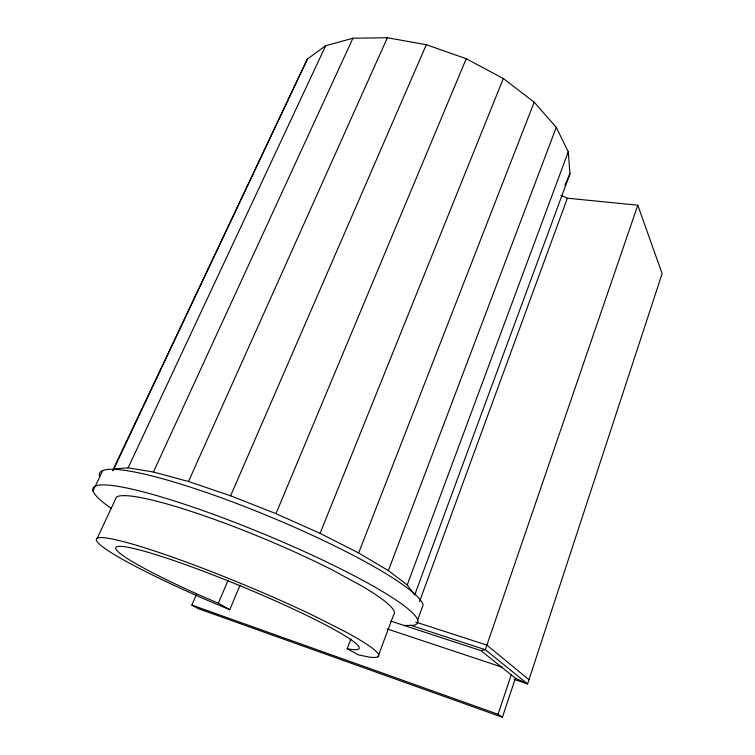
<?xml version="1.0" encoding="UTF-8"?>
<svg xmlns="http://www.w3.org/2000/svg" width="755" height="755" viewBox="0 0 755 755"><rect width="100%" height="100%" fill="white"/><g stroke="black" fill="none" stroke-linecap="round" stroke-linejoin="round"><path stroke-width="1.13" d="M514.212 679.377L527.603 683.888L662.107 273.621L637.805 205.2L567.383 198.197L560.918 195.366M196.376 594.591L191.836 605.076L198.282 608.662L502.424 717.25L515.429 678.198L480.85 650.574L390.854 621.148M502.424 717.25L498.055 714.277L511.239 674.847M637.805 205.2L485.333 649.706L480.85 650.574M419.525 601.593L567.383 198.197M417.534 620.336L423.13 605.019A175.028 25.245 22.6 0 0 253.038 509.87A175.028 25.245 22.6 0 0 99.726 476.754M414.674 595.025L569.968 173.735L568.26 151.84L556.275 127.35L534.181 102.161L503.321 78.52L466.231 58.72L426.32 44.705L387.372 37.75L352.915 38.231L325.688 45.706L307.379 59.041L112.74 470.365M413.995 594.11L407.228 584.927L568.26 151.84M378 656.727L393.506 615.108A150.943 19.724 22.5 0 0 361.362 585.72L331.2 569.383A150.943 19.724 22.5 0 0 116.459 497.092L97.235 538.23M407.228 584.927L388.353 570.62L556.275 127.35M240.09 585.097L229.756 609.7L207.559 600.357A152.755 14.307 22.5 0 1 106.842 538.079A152.755 14.307 22.5 0 1 313.004 615.391L343.94 630.982A152.755 14.307 22.5 0 1 369.648 657.161L358.314 654.868L347.158 648.743L350.905 638.947M388.353 570.62L358.634 552.953L534.181 102.161M358.634 552.953L320.063 533.36L503.321 78.52M320.063 533.36L275.971 513.655L466.231 58.72M229.756 609.7L218.346 603.226L228.01 580.444M112.825 470.818L113.882 468.912L128.123 467.845L153.425 472.007L188.495 481.511L230.624 495.79L426.32 44.705M564.91 185.324L569.968 173.735M188.495 481.511L387.372 37.75M153.425 472.007L352.915 38.231M128.123 467.845L325.688 45.706M113.882 468.912L307.379 59.041M92.893 491.118L102.661 470.733M404.048 625.48L413.787 625.3A175.783 23.027 22.5 0 0 233.729 521.969A175.783 23.027 22.5 0 0 111.098 508.332M415.75 622.063L486.928 645.138L528.981 679.726M410.814 625.357L485.333 649.706L527.603 683.888L515.429 678.198M387.419 629.019L502.575 667.335M191.836 605.076L498.055 714.277M230.624 495.79L275.971 513.655M218.346 603.226L199.915 595.27A131.672 12.306 22.5 0 1 123.443 546.582A131.672 12.306 22.5 0 1 285.22 605.331A131.672 12.306 22.5 0 1 347.158 648.743"/></g></svg>
